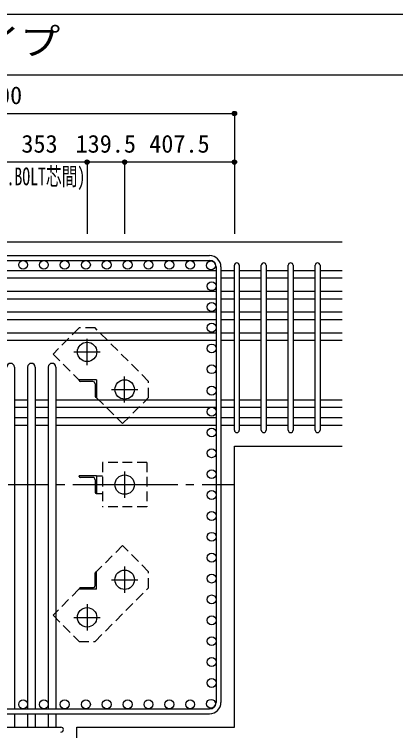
# Model space of a CAD drawing. Units: millimetres at full size, sheet at 1:30. Extents: x -5973 to 5954, y -4195 to 4201.
# Drawn here: x 635 to 2051, y 1543 to 4201 of the extents above; entities that cross this region are included whole.
import ezdxf
from ezdxf.enums import TextEntityAlignment as Align

# ---------------------------------------------------------------- set-up
doc = ezdxf.new("R2010")
doc.units = ezdxf.units.MM
doc.header["$LTSCALE"] = 30
doc.header["$PDMODE"] = 32
doc.header["$PDSIZE"] = 15
doc.linetypes.add('CHAIN1', pattern=[8, 5, -1, 1, -1])
doc.linetypes.add('DASHED1', pattern=[1.8, 1.2, -0.6])
for name, color, linetype in [('0-1_躯体線', 2, 'Continuous'), ('0-2_アンカーボルト', 4, 'CHAIN1'), ('0-3_立上り筋', 3, 'Continuous'), ('0-4_フープ筋', 7, 'Continuous'), ('0-5_基礎梁筋', 7, 'Continuous'), ('0-6_スタラップ筋', 7, 'Continuous'), ('0-7_文字', 4, 'Continuous'), ('0-9_プレート', 4, 'DASHED1'), ('0-A_アングル', 4, 'Continuous'), ('0-D_寸法', 4, 'Continuous'), ('6-7_文字', 7, 'Continuous'), ('F-0_枠', 6, 'Continuous')]:
    doc.layers.add(name, color=color, linetype=linetype)
doc.styles.add('ＭＳ ゴシック', font='')
doc.styles.get('ＭＳ ゴシック').set_extended_font_data('MS Gothic')

msp = doc.modelspace()

# ---------------------------------------------------------------- linework, layer by layer
at = {"layer": '0-1_躯体線'}
for p, q in [((1852.44, 3356.03), (-347.56, 3356.03)), ((1452.44, 2599.03), (1852.44, 2599.03)), ((1452.44, 1556.03), (1452.44, 2599.03))]:
    msp.add_line(p, q, dxfattribs=at)
msp.add_lwpolyline([(867.44, 1156.03), (867.44, 1556.03), (1452.44, 1556.03)], dxfattribs=at)
at = {"layer": '0-2_アンカーボルト'}
for p, q in [((905.44, 2899.83), (905.44, 2997.33)), ((856.64, 2948.53), (954.14, 2948.53)), ((1044.94, 2760.33), (1044.94, 2857.83)), ((996.14, 2809.03), (1093.64, 2809.03)), ((1044.94, 2504.83), (1044.94, 2407.33)), ((996.24, 2456.03), (1093.74, 2456.03)), ((1044.94, 2151.83), (1044.94, 2054.33)), ((996.24, 2103.03), (1093.74, 2103.03)), ((905.44, 2012.33), (905.44, 1914.83)), ((856.74, 1963.53), (954.24, 1963.53))]:
    msp.add_line(p, q, dxfattribs=at)
at = {"layer": '0-2_アンカーボルト', "color": 3, "linetype": 'Continuous'}
for centre in [(905.44, 2948.53), (1044.94, 2809.03), (1044.94, 2456.03), (1044.94, 2103.03), (905.44, 1963.53)]:
    msp.add_circle(centre, 36, dxfattribs=at)
at = {"layer": '0-3_立上り筋'}
for centre in [(667.94, 3271.53), (744.94, 3271.53), (821.94, 3271.53), (901, 3271.53), (978.45, 3271.53), (1055.91, 3271.53), (1133.37, 3271.53), (1210.82, 3271.53), (1288.28, 3271.53), (1365.74, 3269.33), (1367.94, 3192.33), (1367.94, 3115.33), (1367.94, 3038.33), (1367.94, 2961.33), (1367.94, 2884.33), (1367.94, 2804.59), (1367.94, 2726.53), (1367.94, 2649.53), (1367.94, 2572.53), (1367.94, 2494.76), (1367.94, 2417.3), (1367.94, 2339.84), (1367.94, 2262.39), (1367.94, 2184.93), (1367.94, 2107.47), (1367.94, 2030.01), (1367.94, 1952.56), (1367.94, 1875.1), (1367.94, 1797.64), (1367.94, 1720.19), (667.94, 1640.53), (744.94, 1640.53), (821.94, 1640.53), (901, 1640.53), (978.45, 1640.53), (1055.91, 1640.53), (1133.37, 1640.53), (1210.82, 1640.53), (1288.28, 1640.53), (1365.74, 1642.73)]:
    msp.add_circle(centre, 16.5, dxfattribs=at)
at = {"layer": '0-4_フープ筋'}
for p, q in [((-255.56, 3306.03), (1360.44, 3306.03)), ((-255.56, 3288.03), (1360.44, 3288.03)), ((1384.44, 3264.03), (1384.44, 1648.03)), ((1402.44, 3264.03), (1402.44, 1648.03)), ((-255.56, 1624.03), (1360.44, 1624.03)), ((-255.56, 1606.03), (1360.44, 1606.03))]:
    msp.add_line(p, q, dxfattribs=at)
for centre, radius, start, end in [((1360.44, 3264.03), 42, 0, 90), ((1360.44, 3264.03), 24, 0, 90), ((1360.44, 1648.03), 42, 270, 0), ((1360.44, 1648.03), 24, 270, 0)]:
    msp.add_arc(centre, radius, start, end, dxfattribs=at)
at = {"layer": '0-5_基礎梁筋'}
for p, q in [((116.44, 3250.83), (1384.44, 3250.83)), ((1402.44, 3250.83), (1452.44, 3250.83)), ((1470.44, 3250.83), (1552.44, 3250.83)), ((1570.44, 3250.83), (1652.44, 3250.83)), ((1670.44, 3250.83), (1752.44, 3250.83)), ((1770.44, 3250.83), (1852.44, 3250.83)), ((116.44, 3222.83), (1384.44, 3222.83)), ((1402.44, 3222.83), (1452.44, 3222.83)), ((1470.44, 3222.83), (1552.44, 3222.83)), ((1570.44, 3222.83), (1652.44, 3222.83)), ((1670.44, 3222.83), (1752.44, 3222.83)), ((1770.44, 3222.83), (1852.44, 3222.83)), ((116.44, 3173.83), (1384.44, 3173.83)), ((1402.44, 3173.83), (1452.44, 3173.83)), ((1470.44, 3173.83), (1552.44, 3173.83)), ((1570.44, 3173.83), (1652.44, 3173.83)), ((1670.44, 3173.83), (1752.44, 3173.83)), ((1770.44, 3173.83), (1852.44, 3173.83)), ((116.44, 3145.83), (1384.44, 3145.83)), ((1402.44, 3145.83), (1452.44, 3145.83)), ((1470.44, 3145.83), (1552.44, 3145.83)), ((1570.44, 3145.83), (1652.44, 3145.83)), ((1670.44, 3145.83), (1752.44, 3145.83)), ((1770.44, 3145.83), (1852.44, 3145.83)), ((116.44, 3096.83), (1384.44, 3096.83)), ((1402.44, 3096.83), (1452.44, 3096.83)), ((1470.44, 3096.83), (1552.44, 3096.83)), ((1570.44, 3096.83), (1652.44, 3096.83)), ((1670.44, 3096.83), (1752.44, 3096.83)), ((1770.44, 3096.83), (1852.44, 3096.83)), ((116.44, 3068.83), (1384.44, 3068.83)), ((1402.44, 3068.83), (1452.44, 3068.83)), ((1470.44, 3068.83), (1552.44, 3068.83)), ((1570.44, 3068.83), (1652.44, 3068.83)), ((1670.44, 3068.83), (1752.44, 3068.83)), ((1770.44, 3068.83), (1852.44, 3068.83)), ((116.44, 3019.83), (1384.44, 3019.83)), ((1402.44, 3019.83), (1452.44, 3019.83)), ((1470.44, 3019.83), (1552.44, 3019.83)), ((1570.44, 3019.83), (1652.44, 3019.83)), ((1670.44, 3019.83), (1752.44, 3019.83)), ((1770.44, 3019.83), (1852.44, 3019.83)), ((116.44, 2991.83), (1384.44, 2991.83)), ((1402.44, 2991.83), (1452.44, 2991.83)), ((1470.44, 2991.83), (1552.44, 2991.83)), ((1570.44, 2991.83), (1652.44, 2991.83)), ((1670.44, 2991.83), (1752.44, 2991.83)), ((1770.44, 2991.83), (1852.44, 2991.83)), ((635.44, 2892.03), (635.44, 1624.03)), ((684.44, 2892.03), (684.44, 1624.03)), ((712.44, 2892.03), (712.44, 1624.03)), ((761.44, 2892.03), (761.44, 1624.03)), ((789.44, 2892.03), (789.44, 1624.03)), ((635.44, 2771.03), (684.44, 2771.03)), ((712.44, 2771.03), (761.44, 2771.03)), ((789.44, 2771.03), (1384.44, 2771.03)), ((1402.44, 2771.03), (1452.44, 2771.03)), ((1470.44, 2771.03), (1552.44, 2771.03)), ((1570.44, 2771.03), (1652.44, 2771.03)), ((1670.44, 2771.03), (1752.44, 2771.03)), ((1770.44, 2771.03), (1852.44, 2771.03)), ((635.44, 2743.03), (684.44, 2743.03)), ((712.44, 2743.03), (761.44, 2743.03)), ((789.44, 2743.03), (1384.44, 2743.03)), ((1402.44, 2743.03), (1452.44, 2743.03)), ((1470.44, 2743.03), (1552.44, 2743.03)), ((1570.44, 2743.03), (1652.44, 2743.03)), ((1670.44, 2743.03), (1752.44, 2743.03)), ((1770.44, 2743.03), (1852.44, 2743.03)), ((635.44, 2705.03), (684.44, 2705.03)), ((712.44, 2705.03), (761.44, 2705.03)), ((789.44, 2705.03), (1384.44, 2705.03)), ((1402.44, 2705.03), (1452.44, 2705.03)), ((1470.44, 2705.03), (1552.44, 2705.03)), ((1570.44, 2705.03), (1652.44, 2705.03)), ((1670.44, 2705.03), (1752.44, 2705.03)), ((1770.44, 2705.03), (1852.44, 2705.03)), ((635.44, 2677.03), (684.44, 2677.03)), ((712.44, 2677.03), (761.44, 2677.03)), ((789.44, 2677.03), (1384.44, 2677.03)), ((1402.44, 2677.03), (1452.44, 2677.03)), ((1470.44, 2677.03), (1552.44, 2677.03)), ((1570.44, 2677.03), (1652.44, 2677.03)), ((1670.44, 2677.03), (1752.44, 2677.03)), ((1770.44, 2677.03), (1852.44, 2677.03)), ((635.44, 1606.03), (635.44, 1556.03)), ((684.44, 1606.03), (684.44, 1556.03)), ((712.44, 1606.03), (712.44, 1556.03)), ((761.44, 1606.03), (761.44, 1556.03)), ((789.44, 1606.03), (789.44, 1556.03))]:
    msp.add_line(p, q, dxfattribs=at)
for centre in [(621.44, 2892.03), (698.44, 2892.03), (775.44, 2892.03)]:
    msp.add_arc(centre, 14, 0, 180, dxfattribs=at)
at = {"layer": '0-6_スタラップ筋'}
for p, q in [((1452.44, 2658.03), (1452.44, 3269.83)), ((1470.44, 3269.83), (1470.44, 2658.03)), ((1552.44, 2658.03), (1552.44, 3269.83)), ((1570.44, 3269.83), (1570.44, 2658.03)), ((1652.44, 2658.03), (1652.44, 3269.83)), ((1670.44, 3269.83), (1670.44, 2658.03)), ((1752.44, 2658.03), (1752.44, 3269.83)), ((1770.44, 3269.83), (1770.44, 2658.03)), ((296.44, 1556.03), (808.44, 1556.03))]:
    msp.add_line(p, q, dxfattribs=at)
for centre, start, end in [((1461.44, 3269.83), 0, 180), ((1561.44, 3269.83), 0, 180), ((1661.44, 3269.83), 0, 180), ((1761.44, 3269.83), 0, 180), ((1461.44, 2658.03), 180, 0), ((1561.44, 2658.03), 180, 0), ((1661.44, 2658.03), 180, 0), ((1761.44, 2658.03), 180, 0), ((808.44, 1547.03), 270, 90)]:
    msp.add_arc(centre, 9, start, end, dxfattribs=at)
at = {"layer": '0-9_プレート'}
for p, q in [((935.24, 3037.53), (875.84, 3037.53)), ((1133.93, 2838.83), (935.24, 3037.53)), ((1133.93, 2779.43), (1133.93, 2838.83)), ((940.94, 2778.63), (1037.03, 2682.53)), ((1037.03, 2682.53), (1133.93, 2779.43)), ((962.44, 2538.53), (962.44, 2373.53)), ((1127.44, 2538.53), (962.44, 2538.53)), ((1127.44, 2538.53), (1127.44, 2373.53)), ((940.94, 2488.53), (962.44, 2488.53)), ((940.94, 2423.53), (962.44, 2423.53)), ((1127.44, 2373.53), (962.44, 2373.53)), ((1133.94, 2073.23), (1133.94, 2132.63)), ((875.04, 2067.53), (778.94, 1971.43)), ((935.24, 1874.53), (1133.94, 2073.23)), ((778.94, 1971.43), (875.84, 1874.53)), ((875.84, 1874.53), (935.24, 1874.53))]:
    msp.add_line(p, q, dxfattribs=at)
for points in [[(875.84, 3037.53), (778.94, 2940.63), (875.04, 2844.53)], [(1133.94, 2132.63), (1037.04, 2229.53), (940.94, 2133.43)]]:
    msp.add_lwpolyline(points, dxfattribs=at)
at = {"layer": '0-A_アングル'}
for p, q in [((940.94, 2844.53), (875.94, 2844.53)), ((875.94, 2842.53), (875.94, 2844.53)), ((940.94, 2844.53), (940.94, 2779.53)), ((926.44, 2838.53), (879.94, 2838.53)), ((934.94, 2830.03), (934.94, 2783.53)), ((940.94, 2779.53), (938.94, 2779.53)), ((940.94, 2488.53), (875.94, 2488.53)), ((875.94, 2486.53), (875.94, 2488.53)), ((926.44, 2482.53), (879.94, 2482.53)), ((934.94, 2474.03), (934.94, 2427.53)), ((940.94, 2488.53), (940.94, 2423.53)), ((940.94, 2423.53), (938.94, 2423.53)), ((934.94, 2082.03), (934.94, 2128.53)), ((938.94, 2132.53), (940.94, 2132.53)), ((940.94, 2067.53), (940.94, 2132.53)), ((926.44, 2073.53), (879.94, 2073.53)), ((875.94, 2067.53), (875.94, 2069.53)), ((940.94, 2067.53), (875.94, 2067.53))]:
    msp.add_line(p, q, dxfattribs=at)
for centre, radius, start, end in [((879.94, 2842.53), 4, 180, 270), ((926.44, 2830.03), 8.5, 0, 90), ((938.94, 2783.53), 4, 180, 270), ((879.94, 2486.53), 4, 180, 270), ((926.44, 2474.03), 8.5, 0, 90), ((938.94, 2427.53), 4, 180, 270), ((938.94, 2128.53), 4, 90, 180), ((879.94, 2069.53), 4, 90, 180), ((926.44, 2082.03), 8.5, 270, 0)]:
    msp.add_arc(centre, radius, start, end, dxfattribs=at)
at = {"layer": '0-D_寸法'}
for p, q in [((-347.56, 3833.07), (1452.44, 3833.07)), ((-347.56, 3833.07), (1452.44, 3833.07)), ((905.44, 3653.07), (552.44, 3653.07)), ((1044.94, 3653.07), (905.44, 3653.07)), ((905.44, 3653.07), (905.44, 3386.03)), ((1452.44, 3653.07), (1044.94, 3653.07)), ((1044.94, 3653.07), (1044.94, 3386.03)), ((1452.44, 3653.07), (1452.44, 3386.03))]:
    msp.add_line(p, q, dxfattribs=at)
at = {"layer": '0-D_寸法', "linetype": 'CHAIN1'}
msp.add_line((-347.56, 2456.03), (1452.44, 2456.03), dxfattribs=at)
at = {"layer": '0-D_寸法'}
msp.add_lwpolyline([(1452.44, 3833.07), (1452.44, 3653.07), (1452.44, 3386.03)], dxfattribs=at)
for centre, radius in [((1452.44, 3833.07), 8), ((1452.44, 3833.07), 7.2), ((1452.44, 3833.07), 6.4), ((1452.44, 3833.07), 5.6), ((1452.44, 3833.07), 4.8), ((1452.44, 3833.07), 4), ((1452.44, 3833.07), 3.2), ((1452.44, 3833.07), 2.4), ((1452.44, 3833.07), 1.6), ((1452.44, 3833.07), 0.8), ((905.44, 3653.07), 8), ((905.44, 3653.07), 7.2), ((905.44, 3653.07), 6.4), ((905.44, 3653.07), 5.6), ((905.44, 3653.07), 4.8), ((905.44, 3653.07), 4), ((905.44, 3653.07), 3.2), ((905.44, 3653.07), 2.4), ((905.44, 3653.07), 1.6), ((905.44, 3653.07), 0.8), ((1044.94, 3653.07), 8), ((1044.94, 3653.07), 7.2), ((1044.94, 3653.07), 6.4), ((1044.94, 3653.07), 5.6), ((1044.94, 3653.07), 4.8), ((1044.94, 3653.07), 4), ((1044.94, 3653.07), 3.2), ((1044.94, 3653.07), 2.4), ((1044.94, 3653.07), 1.6), ((1044.94, 3653.07), 0.8), ((1452.44, 3653.07), 8), ((1452.44, 3653.07), 7.2), ((1452.44, 3653.07), 6.4), ((1452.44, 3653.07), 5.6), ((1452.44, 3653.07), 4.8), ((1452.44, 3653.07), 4), ((1452.44, 3653.07), 3.2), ((1452.44, 3653.07), 2.4), ((1452.44, 3653.07), 1.6), ((1452.44, 3653.07), 0.8)]:
    msp.add_circle(centre, radius, dxfattribs=at)
at = {"layer": '0-D_寸法', "color": 7}
for p in [(1452.44, 3833.07), (905.44, 3653.07), (1044.94, 3653.07), (1452.44, 3653.07)]:
    msp.add_point(p, dxfattribs=at)
at = {"layer": 'F-0_枠'}
msp.add_line((-5972.88, 4201.15), (5954.1, 4201.15), dxfattribs=at)
at = {"layer": 'F-0_枠', "color": 2}
msp.add_line((-5972.88, 3976.15), (3723.6, 3976.15), dxfattribs=at)

# ---------------------------------------------------------------- texts
at = {"layer": '0-7_文字', "style": 'ＭＳ ゴシック', "width": 0.65}
msp.add_text('(A.BOLT芯間)', height=65.98, dxfattribs=at).set_placement((548.18, 3546.94), align=Align.BOTTOM_LEFT)
at = {"layer": '0-D_寸法', "style": 'ＭＳ ゴシック'}
for s, p in [('1,800', (439.94, 3848.07)), ('353', (661.44, 3668.07)), ('139.5', (862.69, 3668.07)), ('407.5', (1136.19, 3668.07))]:
    msp.add_text(s, height=65.98, dxfattribs=at).set_placement(p, align=Align.BOTTOM_LEFT)
at = {"layer": '6-7_文字', "color": 2, "style": 'ＭＳ ゴシック', "width": 1.1}
msp.add_text('\u3000\u3000基礎梁主筋\u3000６本タイプ', height=98.97, dxfattribs=at).set_placement((-1124.64, 4021.15), align=Align.BOTTOM_LEFT)

doc.saveas('drawing.dxf')
